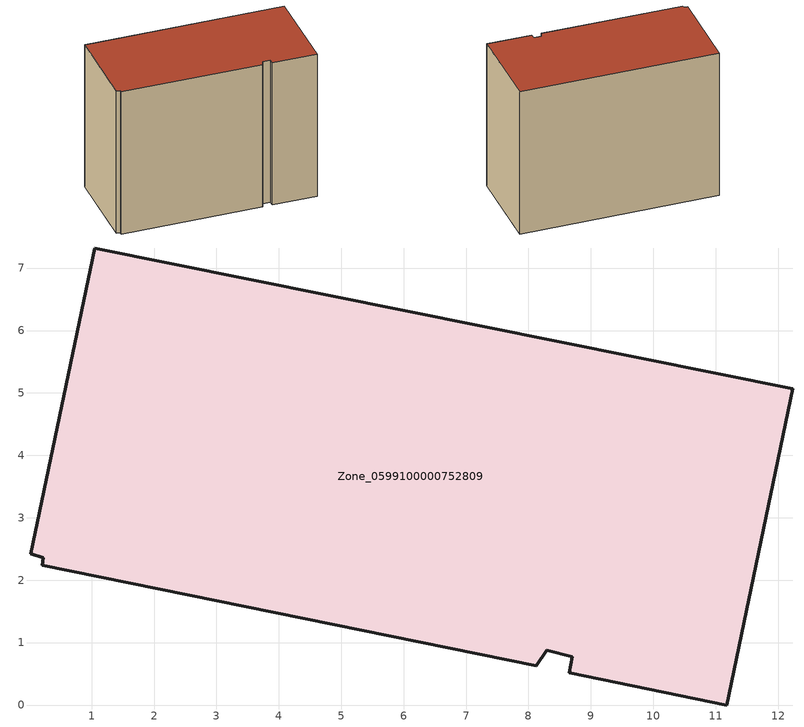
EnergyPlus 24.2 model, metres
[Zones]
Zone_0599100000752809
 floor ground (C_G): 8.12,0.63 0.21,2.24 0.23,2.36 0.03,2.42 1.05,7.32 12.23,5.07 11.18,0 8.65,0.52 8.71,0.77 8.29,0.88 z0
 wall outside (C_F): 11.18,0 12.23,5.07 1.05,7.32 0.03,2.42 0.23,2.36 0.21,2.24 8.12,0.63 8.29,0.88 8.71,0.77 8.65,0.52 11.18,0 z0:8.96
 roof outside (C_R): 0.21,2.24 8.12,0.63 8.29,0.88 8.71,0.77 8.65,0.52 11.18,0 12.23,5.07 1.05,7.32 0.03,2.42 0.23,2.36 z8.96
[BUILDING]
Pand.0599100000752809: North Axis=0; Terrain=City; Loads Convergence Tolerance Value=0.04; Temperature Convergence Tolerance Value=0.4; Solar Distribution=FullExterior; Maximum Number of Warmup Days=25; Minimum Number of Warmup Days=1
[Site:Location]
Rotterdam.The.Hague.AP_ZH_NLD Design_Conditions: Latitude=51.96; Longitude=4.45; Time Zone=1; Elevation=-4.5
[SITE:GROUNDTEMPERATURE:BUILDINGSURFACE]
18, 18, 18, 18, 18, 18, 18, 18, 18, 18, 18, 18
[MATERIAL] Thermal Absorptance=0.9; Solar Absorptance=0.7; Visible Absorptance=0.7
Name | Roughness | Thickness | Conductivity | Density | Specific Heat
G.TC.2006-2014 | MediumSmooth | 0.15 | 0.06 | 540 | 1210
F.TC.2006-2014 | Rough | 0.3 | 0.12 | 1920 | 840
R.TC.2006-2014 | MediumRough | 0.2 | 0.08 | 1500 | 1000
[CONSTRUCTION]
C_G: G.TC.2006-2014
C_F: F.TC.2006-2014
C_R: R.TC.2006-2014
[ZONE]
Zone_0599100000752809: Type=1; Multiplier=1; Ceiling Height=Autocalculate; Volume=Autocalculate; Floor Area=autocalculate; Part of Total Floor Area=Yes
[ZONEINFILTRATION:DESIGNFLOWRATE]
Infil_Zone_0599100000752809: Zone or ZoneList or Space or SpaceList=Zone_0599100000752809; Schedule=AlwaysOn; Design Flow Rate Calculation Method=Flow/Area; Flow Rate per Floor Area=0.0015; Constant Term Coefficient=1; Temperature Term Coefficient=0; Velocity Term Coefficient=0; Velocity Squared Term Coefficient=0
[HVACTEMPLATE:ZONE:IDEALLOADSAIRSYSTEM]
Zone_0599100000752809: Maximum Heating Supply Air Temperature=50; Minimum Cooling Supply Air Temperature=13; Maximum Heating Supply Air Humidity Ratio=0.0156; Minimum Cooling Supply Air Humidity Ratio=0.0077; Heating Limit=NoLimit; Cooling Limit=NoLimit; Dehumidification Control Type=ConstantSensibleHeatRatio; Cooling Sensible Heat Ratio=0.7; Dehumidification Setpoint=60; Humidification Control Type=None; Humidification Setpoint=30; Outdoor Air Method=None; Outdoor Air Flow Rate per Person=0.00944; Outdoor Air Flow Rate per Zone Floor Area=0; Outdoor Air Flow Rate per Zone=0; Demand Controlled Ventilation Type=None; Outdoor Air Economizer Type=NoEconomizer; Heat Recovery Type=None; Sensible Heat Recovery Effectiveness=0.7; Latent Heat Recovery Effectiveness=0.65
[ZONECONTROL:THERMOSTAT]
ThermostatControl_Zone_0599100000752809: Zone or ZoneList=Zone_0599100000752809; Control Type Schedule=DualSetpointControlType; Control 1=Thermostat_Zone_0599100000752809; Temperature Difference Between Cutout And Setpoint=0
[THERMOSTATSETPOINT:DUALSETPOINT]
Thermostat_Zone_0599100000752809: Heating Setpoint Temperature Schedule=HeatingSetpoint_Zone_0599100000752809; Cooling Setpoint Temperature Schedule=CoolingSetpoint_Zone_0599100000752809
[SCHEDULE:COMPACT]
HeatingSetpoint_Zone_0599100000752809: Through: 12/31, For: AllDays, Until: 24:00, 21
CoolingSetpoint_Zone_0599100000752809: Through: 12/31, For: AllDays, Until: 24:00, 24
DualSetpointControlType: Through: 12/31, For: AllDays, Until: 24:00, 4
AlwaysOn: Through: 12/31, For: AllDays, Until: 24:00, 1
